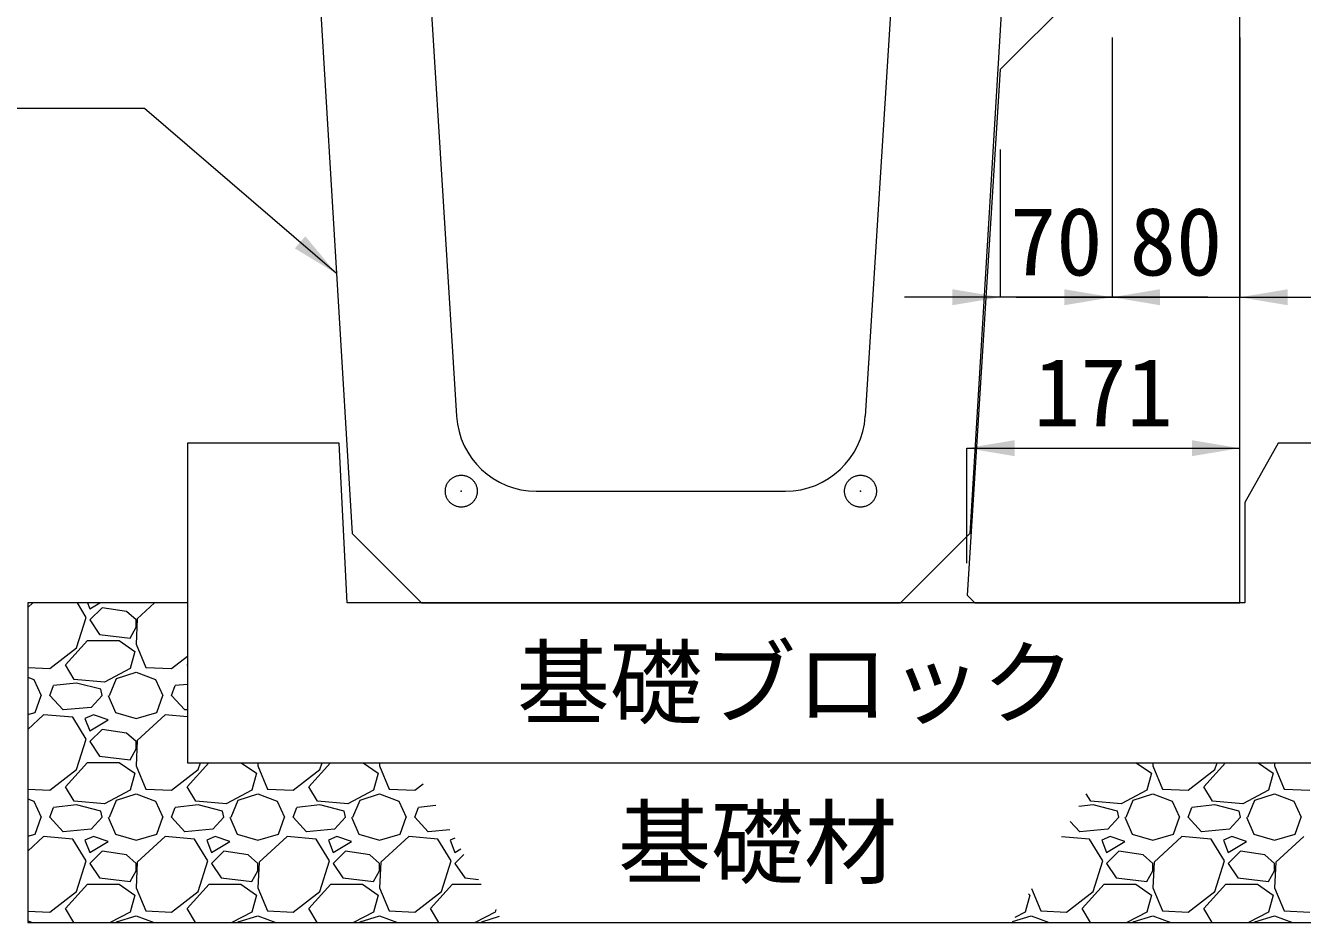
# Model space of a CAD drawing. Units: millimetres at full size, sheet at 1:40. Extents: x 206103 to 244503, y 883348 to 903496.
# Drawn here: x 221711 to 222510, y 897248 to 897810 of the extents above; entities that cross this region are included whole.
import ezdxf
from ezdxf.enums import TextEntityAlignment as Align

# ---------------------------------------------------------------- set-up
doc = ezdxf.new("R2010")
doc.units = ezdxf.units.MM
doc.header["$LTSCALE"] = 40
doc.header["$PDMODE"] = 32
doc.header["$PDSIZE"] = 20
doc.linetypes.add('USER1', pattern=[28.575, 19.05, -3.175, 3.175, -3.175])
for name, color, linetype, lineweight in [('パネックスKUS', 2, 'Continuous', 20), ('基礎ブロック', 2, 'Continuous', 13), ('基礎材', 7, 'Continuous', 15), ('寸法線', 7, 'Continuous', 13), ('引出線', 4, 'Continuous', 13), ('本体', 2, 'Continuous', 13), ('補助線', 8, 'USER1', 13), ('ﾊｯﾁﾝｸﾞ', 7, 'Continuous', 5)]:
    doc.layers.add(name, color=color, linetype=linetype, lineweight=lineweight)
doc.layers.add('文字', color=7, linetype='Continuous')
doc.styles.add('ＭＳ ゴシック', font='')
doc.styles.get('ＭＳ ゴシック').set_extended_font_data('MS Gothic')

# ---------------------------------------------------------------- blocks, each defined once
blk = doc.blocks.new('filled_arrow')
at = {"color": 0, "linetype": 'Continuous', "lineweight": -2}
blk.add_solid([(7.5, 1.25), (0, 0), (7.5, -1.25)], dxfattribs=at)

msp = doc.modelspace()

# ---------------------------------------------------------------- linework, layer by layer
at = {"layer": 'パネックスKUS'}
for p, q in [((222471.16, 897448.33), (222471.16, 899018.33)), ((222391.16, 897852.33), (222321.16, 897782.33)), ((222321.16, 897782.33), (222300.47, 897453.32)), ((222305.16, 897448.33), (222300.47, 897453.32)), ((222305.16, 897448.33), (222471.16, 897448.33))]:
    msp.add_line(p, q, dxfattribs=at)
at = {"layer": '基礎ブロック'}
for p, q in [((221907.21, 897548.33), (221812.21, 897548.33)), ((221812.21, 897548.33), (221812.21, 897448.33)), ((221912.21, 897448.33), (221907.21, 897548.33)), ((222495.21, 897548.33), (222474.21, 897511.33)), ((222574.21, 897548.33), (222495.21, 897548.33)), ((222474.21, 897511.33), (222474.21, 897448.33)), ((221812.21, 897448.33), (221812.21, 897348.33)), ((222474.21, 897448.33), (221912.21, 897448.33)), ((221812.21, 897348.33), (222574.21, 897348.33))]:
    msp.add_line(p, q, dxfattribs=at)
at = {"layer": '基礎材'}
for p, q in [((221712.21, 897448.33), (221712.21, 897248.33)), ((221712.21, 897248.33), (222674.21, 897248.33))]:
    msp.add_line(p, q, dxfattribs=at)
at = {"layer": '基礎材', "lineweight": 13}
msp.add_line((221812.21, 897448.33), (221712.21, 897448.33), dxfattribs=at)
at = {"layer": '寸法線'}
for p, q in [((222391.16, 897802.33), (222391.16, 897639.74)), ((222391.16, 897802.33), (222391.16, 897639.74)), ((222471.16, 897802.33), (222471.16, 897639.74)), ((222321.16, 897732.33), (222321.16, 897639.74)), ((222451.16, 897639.74), (222261.16, 897639.74)), ((222331.16, 897639.74), (222531.16, 897639.74)), ((222300.16, 897545.25), (222471.16, 897545.25)), ((222300.16, 897473.33), (222300.16, 897545.25)), ((222471.16, 897473.33), (222471.16, 897545.25))]:
    msp.add_line(p, q, dxfattribs=at)
at = {"layer": '引出線'}
msp.add_lwpolyline([(221905.46, 897654.53), (221785.25, 897757.99), (221504.41, 897757.99)], dxfattribs=at)
at = {"layer": '本体'}
for p, q in [((221958.66, 897918.33), (221980.73, 897565.21)), ((222258.66, 897918.33), (222236.59, 897565.21)), ((221895.66, 897817.33), (221915.26, 897491.73)), ((222321.66, 897817.33), (222302.05, 897491.73)), ((222030.63, 897518.33), (222186.68, 897518.33)), ((221958.66, 897448.33), (221915.26, 897491.73)), ((222258.66, 897448.33), (222302.05, 897491.73)), ((221958.66, 897448.33), (222258.66, 897448.33))]:
    msp.add_line(p, q, dxfattribs=at)
for centre, start, end in [((222030.63, 897568.33), 183.57633, 270), ((222186.68, 897568.33), 270, 356.42367)]:
    msp.add_arc(centre, 50, start, end, dxfattribs=at)
at = {"layer": '補助線'}
for p in [(221983.66, 897518.33), (222233.66, 897518.33)]:
    msp.add_point(p, dxfattribs=at)
at = {"layer": 'ﾊｯﾁﾝｸﾞ'}
for p, q in [((221715.39, 897448.33), (221712.21, 897445.42)), ((221748.8, 897439.25), (221743.26, 897448.33)), ((221749.59, 897448.33), (221751.09, 897444.58)), ((221751.09, 897444.58), (221757.33, 897448.33)), ((221758.71, 897445.35), (221751.09, 897437.73)), ((221773.95, 897443.06), (221758.71, 897445.35)), ((221780.05, 897437.73), (221773.95, 897443.06)), ((221791.59, 897448.33), (221780.81, 897438.49)), ((221742.71, 897420.2), (221748.8, 897439.25)), ((221751.09, 897437.73), (221757.19, 897428.58)), ((221780.81, 897438.49), (221780.05, 897422.49)), ((221780.05, 897433.15), (221780.05, 897437.73)), ((221757.19, 897428.58), (221776.24, 897426.3)), ((221776.24, 897426.3), (221780.05, 897433.15)), ((221725.94, 897407.25), (221742.71, 897420.2)), ((221735.85, 897409.53), (221749.57, 897424.77)), ((221749.57, 897424.77), (221769.38, 897424.77)), ((221769.38, 897424.77), (221779.28, 897417.91)), ((221780.05, 897422.49), (221786.14, 897408.01)), ((221779.28, 897417.91), (221776.24, 897407.25)), ((221802.14, 897407.25), (221812.21, 897415.02)), ((221712.21, 897407.9), (221725.94, 897407.25)), ((221741.18, 897400.39), (221735.85, 897409.53)), ((221776.24, 897407.25), (221760.23, 897398.86)), ((221767.85, 897401.15), (221780.05, 897404.96)), ((221780.05, 897404.96), (221792.24, 897400.39)), ((221786.14, 897408.01), (221802.14, 897407.25)), ((221812.05, 897409.53), (221812.21, 897409.7)), ((221812.21, 897409.27), (221812.05, 897409.53)), ((221712.21, 897401.83), (221716.04, 897400.39)), ((221716.04, 897400.39), (221720.61, 897390.48)), ((221725.94, 897390.48), (221728.23, 897396.58)), ((221742.71, 897398.1), (221728.23, 897396.58)), ((221760.23, 897398.86), (221741.18, 897400.39)), ((221757.95, 897394.29), (221742.71, 897398.1)), ((221758.71, 897390.48), (221757.95, 897394.29)), ((221763.28, 897390.48), (221767.85, 897401.15)), ((221792.24, 897400.39), (221796.81, 897390.48)), ((221802.14, 897390.48), (221804.43, 897396.58)), ((221812.21, 897397.4), (221804.43, 897396.58)), ((221716.8, 897379.81), (221720.61, 897390.48)), ((221734.33, 897381.34), (221725.94, 897390.48)), ((221758.71, 897390.48), (221751.85, 897382.86)), ((221762.52, 897390.48), (221767.09, 897379.81)), ((221793, 897379.81), (221796.81, 897390.48)), ((221810.53, 897381.34), (221802.14, 897390.48)), ((221712.21, 897378.46), (221716.8, 897379.81)), ((221722.13, 897378.29), (221712.21, 897369.22)), ((221740.42, 897376.77), (221722.13, 897378.29)), ((221751.85, 897382.86), (221734.33, 897381.34)), ((221753.38, 897378.29), (221748.04, 897376)), ((221762.52, 897375.24), (221753.38, 897378.29)), ((221767.09, 897379.81), (221780.05, 897376)), ((221780.05, 897376), (221793, 897379.81)), ((221798.33, 897378.29), (221780.81, 897362.29)), ((221812.21, 897377.13), (221798.33, 897378.29)), ((221812.21, 897381.48), (221810.53, 897381.34)), ((221748.8, 897363.05), (221740.42, 897376.77)), ((221748.04, 897376), (221751.09, 897368.38)), ((221751.09, 897368.38), (221762.52, 897375.24)), ((221742.71, 897344), (221748.8, 897363.05)), ((221758.71, 897369.15), (221751.09, 897361.53)), ((221773.95, 897366.86), (221758.71, 897369.15)), ((221780.05, 897361.53), (221773.95, 897366.86)), ((221780.81, 897362.29), (221780.05, 897346.29)), ((221751.09, 897361.53), (221757.19, 897352.38)), ((221776.24, 897350.1), (221780.05, 897356.95)), ((221780.05, 897356.95), (221780.05, 897361.53)), ((221735.85, 897333.33), (221749.57, 897348.57)), ((221749.57, 897348.57), (221769.38, 897348.57)), ((221757.19, 897352.38), (221776.24, 897350.1)), ((221769.38, 897348.57), (221779.28, 897341.71)), ((221780.05, 897346.29), (221786.14, 897331.81)), ((221812.05, 897333.33), (221825.55, 897348.33)), ((221818.91, 897344), (221820.29, 897348.33)), ((221845.93, 897348.33), (221855.48, 897341.71)), ((221856.34, 897348.33), (221856.25, 897346.29)), ((221856.25, 897346.29), (221862.34, 897331.81)), ((221888.25, 897333.33), (221901.75, 897348.33)), ((221895.11, 897344), (221896.49, 897348.33)), ((221922.13, 897348.33), (221931.68, 897341.71)), ((221932.54, 897348.33), (221932.45, 897346.29)), ((221932.45, 897346.29), (221938.54, 897331.81)), ((222406.33, 897348.33), (222415.88, 897341.71)), ((222416.74, 897348.33), (222416.65, 897346.29)), ((222416.65, 897346.29), (222422.74, 897331.81)), ((222448.65, 897333.33), (222462.15, 897348.33)), ((222455.51, 897344), (222456.89, 897348.33)), ((222482.53, 897348.33), (222492.08, 897341.71)), ((222492.94, 897348.33), (222492.85, 897346.29)), ((222492.85, 897346.29), (222498.94, 897331.81)), ((221725.94, 897331.05), (221742.71, 897344)), ((221779.28, 897341.71), (221776.24, 897331.05)), ((221802.14, 897331.05), (221818.91, 897344)), ((221855.48, 897341.71), (221852.44, 897331.05)), ((221878.34, 897331.05), (221895.11, 897344)), ((221931.68, 897341.71), (221928.64, 897331.05)), ((222415.88, 897341.71), (222412.84, 897331.05)), ((222438.74, 897331.05), (222455.51, 897344)), ((222492.08, 897341.71), (222489.04, 897331.05)), ((221712.21, 897331.7), (221725.94, 897331.05)), ((221741.18, 897324.19), (221735.85, 897333.33)), ((221776.24, 897331.05), (221760.23, 897322.66)), ((221786.14, 897331.81), (221802.14, 897331.05)), ((221817.38, 897324.19), (221812.05, 897333.33)), ((221852.44, 897331.05), (221836.43, 897322.66)), ((221862.34, 897331.81), (221878.34, 897331.05)), ((221893.58, 897324.19), (221888.25, 897333.33)), ((221928.64, 897331.05), (221912.63, 897322.66)), ((221938.54, 897331.81), (221954.54, 897331.05)), ((221954.54, 897331.05), (221959.84, 897335.14)), ((222412.84, 897331.05), (222396.83, 897322.66)), ((222422.74, 897331.81), (222438.74, 897331.05)), ((222453.98, 897324.19), (222448.65, 897333.33)), ((222489.04, 897331.05), (222473.03, 897322.66)), ((222498.94, 897331.81), (222514.94, 897331.05)), ((221712.21, 897325.63), (221716.04, 897324.19)), ((221716.04, 897324.19), (221720.61, 897314.28)), ((221760.23, 897322.66), (221741.18, 897324.19)), ((221763.28, 897314.28), (221767.85, 897324.95)), ((221767.85, 897324.95), (221780.05, 897328.76)), ((221780.05, 897328.76), (221792.24, 897324.19)), ((221792.24, 897324.19), (221796.81, 897314.28)), ((221836.43, 897322.66), (221817.38, 897324.19)), ((221839.48, 897314.28), (221844.05, 897324.95)), ((221844.05, 897324.95), (221856.25, 897328.76)), ((221856.25, 897328.76), (221868.44, 897324.19)), ((221868.44, 897324.19), (221873.01, 897314.28)), ((221912.63, 897322.66), (221893.58, 897324.19)), ((221915.68, 897314.28), (221920.25, 897324.95)), ((221920.25, 897324.95), (221932.45, 897328.76)), ((221932.45, 897328.76), (221944.64, 897324.19)), ((221944.64, 897324.19), (221949.21, 897314.28)), ((222377.78, 897324.19), (222375, 897328.95)), ((222396.83, 897322.66), (222377.78, 897324.19)), ((222399.88, 897314.28), (222404.45, 897324.95)), ((222404.45, 897324.95), (222416.65, 897328.76)), ((222416.65, 897328.76), (222428.84, 897324.19)), ((222428.84, 897324.19), (222433.41, 897314.28)), ((222473.03, 897322.66), (222453.98, 897324.19)), ((222476.08, 897314.28), (222480.65, 897324.95)), ((222480.65, 897324.95), (222492.85, 897328.76)), ((222492.85, 897328.76), (222505.04, 897324.19)), ((222505.04, 897324.19), (222509.61, 897314.28)), ((221716.8, 897303.61), (221720.61, 897314.28)), ((221725.94, 897314.28), (221728.23, 897320.38)), ((221734.33, 897305.14), (221725.94, 897314.28)), ((221742.71, 897321.9), (221728.23, 897320.38)), ((221757.95, 897318.09), (221742.71, 897321.9)), ((221758.71, 897314.28), (221751.85, 897306.66)), ((221758.71, 897314.28), (221757.95, 897318.09)), ((221762.52, 897314.28), (221767.09, 897303.61)), ((221793, 897303.61), (221796.81, 897314.28)), ((221802.14, 897314.28), (221804.43, 897320.38)), ((221810.53, 897305.14), (221802.14, 897314.28)), ((221818.91, 897321.9), (221804.43, 897320.38)), ((221834.15, 897318.09), (221818.91, 897321.9)), ((221834.91, 897314.28), (221828.05, 897306.66)), ((221834.91, 897314.28), (221834.15, 897318.09)), ((221838.72, 897314.28), (221843.29, 897303.61)), ((221869.2, 897303.61), (221873.01, 897314.28)), ((221878.34, 897314.28), (221880.63, 897320.38)), ((221886.73, 897305.14), (221878.34, 897314.28)), ((221895.11, 897321.9), (221880.63, 897320.38)), ((221910.35, 897318.09), (221895.11, 897321.9)), ((221911.11, 897314.28), (221904.25, 897306.66)), ((221911.11, 897314.28), (221910.35, 897318.09)), ((221914.92, 897314.28), (221919.49, 897303.61)), ((221945.4, 897303.61), (221949.21, 897314.28)), ((221954.54, 897314.28), (221956.83, 897320.38)), ((221962.93, 897305.14), (221954.54, 897314.28)), ((221967.7, 897321.52), (221956.83, 897320.38)), ((222379.31, 897321.9), (222370.39, 897320.96)), ((222394.55, 897318.09), (222379.31, 897321.9)), ((222395.31, 897314.28), (222388.45, 897306.66)), ((222395.31, 897314.28), (222394.55, 897318.09)), ((222399.12, 897314.28), (222403.69, 897303.61)), ((222429.6, 897303.61), (222433.41, 897314.28)), ((222438.74, 897314.28), (222441.03, 897320.38)), ((222447.13, 897305.14), (222438.74, 897314.28)), ((222455.51, 897321.9), (222441.03, 897320.38)), ((222470.75, 897318.09), (222455.51, 897321.9)), ((222471.51, 897314.28), (222464.65, 897306.66)), ((222471.51, 897314.28), (222470.75, 897318.09)), ((222475.32, 897314.28), (222479.89, 897303.61)), ((222505.8, 897303.61), (222509.61, 897314.28)), ((221751.85, 897306.66), (221734.33, 897305.14)), ((221828.05, 897306.66), (221810.53, 897305.14)), ((221904.25, 897306.66), (221886.73, 897305.14)), ((221976.48, 897306.32), (221962.93, 897305.14)), ((222370.93, 897305.14), (222364.99, 897311.61)), ((222388.45, 897306.66), (222370.93, 897305.14)), ((222464.65, 897306.66), (222447.13, 897305.14)), ((221712.21, 897302.26), (221716.8, 897303.61)), ((221722.13, 897302.09), (221712.21, 897293.02)), ((221740.42, 897300.57), (221722.13, 897302.09)), ((221748.8, 897286.85), (221740.42, 897300.57)), ((221753.38, 897302.09), (221748.04, 897299.8)), ((221748.04, 897299.8), (221751.09, 897292.18)), ((221751.09, 897292.18), (221762.52, 897299.04)), ((221762.52, 897299.04), (221753.38, 897302.09)), ((221767.09, 897303.61), (221780.05, 897299.8)), ((221780.05, 897299.8), (221793, 897303.61)), ((221798.33, 897302.09), (221780.81, 897286.09)), ((221816.62, 897300.57), (221798.33, 897302.09)), ((221825, 897286.85), (221816.62, 897300.57)), ((221829.58, 897302.09), (221824.24, 897299.8)), ((221824.24, 897299.8), (221827.29, 897292.18)), ((221827.29, 897292.18), (221838.72, 897299.04)), ((221838.72, 897299.04), (221829.58, 897302.09)), ((221843.29, 897303.61), (221856.25, 897299.8)), ((221856.25, 897299.8), (221869.2, 897303.61)), ((221874.53, 897302.09), (221857.01, 897286.09)), ((221892.82, 897300.57), (221874.53, 897302.09)), ((221901.2, 897286.85), (221892.82, 897300.57)), ((221905.78, 897302.09), (221900.44, 897299.8)), ((221900.44, 897299.8), (221903.49, 897292.18)), ((221903.49, 897292.18), (221914.92, 897299.04)), ((221914.92, 897299.04), (221905.78, 897302.09)), ((221919.49, 897303.61), (221932.45, 897299.8)), ((221932.45, 897299.8), (221945.4, 897303.61)), ((221950.73, 897302.09), (221933.21, 897286.09)), ((221969.02, 897300.57), (221950.73, 897302.09)), ((221977.4, 897286.85), (221969.02, 897300.57)), ((221979.52, 897301.04), (221976.64, 897299.8)), ((221976.64, 897299.8), (221979.69, 897292.18)), ((222377.02, 897300.57), (222359.46, 897302.03)), ((222385.4, 897286.85), (222377.02, 897300.57)), ((222389.98, 897302.09), (222384.64, 897299.8)), ((222384.64, 897299.8), (222387.69, 897292.18)), ((222387.69, 897292.18), (222399.12, 897299.04)), ((222399.12, 897299.04), (222389.98, 897302.09)), ((222403.69, 897303.61), (222416.65, 897299.8)), ((222416.65, 897299.8), (222429.6, 897303.61)), ((222434.93, 897302.09), (222417.41, 897286.09)), ((222453.22, 897300.57), (222434.93, 897302.09)), ((222461.6, 897286.85), (222453.22, 897300.57)), ((222466.18, 897302.09), (222460.84, 897299.8)), ((222460.84, 897299.8), (222463.89, 897292.18)), ((222463.89, 897292.18), (222475.32, 897299.04)), ((222475.32, 897299.04), (222466.18, 897302.09)), ((222479.89, 897303.61), (222492.85, 897299.8)), ((222492.85, 897299.8), (222505.8, 897303.61)), ((222511.13, 897302.09), (222493.61, 897286.09)), ((221758.71, 897292.95), (221751.09, 897285.33)), ((221773.95, 897290.66), (221758.71, 897292.95)), ((221780.05, 897285.33), (221773.95, 897290.66)), ((221834.91, 897292.95), (221827.29, 897285.33)), ((221850.15, 897290.66), (221834.91, 897292.95)), ((221856.25, 897285.33), (221850.15, 897290.66)), ((221911.11, 897292.95), (221903.49, 897285.33)), ((221926.35, 897290.66), (221911.11, 897292.95)), ((221932.45, 897285.33), (221926.35, 897290.66)), ((221979.69, 897292.18), (221983.36, 897294.39)), ((221985.34, 897290.97), (221979.69, 897285.33)), ((222395.31, 897292.95), (222387.69, 897285.33)), ((222410.55, 897290.66), (222395.31, 897292.95)), ((222416.65, 897285.33), (222410.55, 897290.66)), ((222471.51, 897292.95), (222463.89, 897285.33)), ((222486.75, 897290.66), (222471.51, 897292.95)), ((222492.85, 897285.33), (222486.75, 897290.66)), ((221742.71, 897267.8), (221748.8, 897286.85)), ((221751.09, 897285.33), (221757.19, 897276.18)), ((221780.81, 897286.09), (221780.05, 897270.09)), ((221780.05, 897280.75), (221780.05, 897285.33)), ((221818.91, 897267.8), (221825, 897286.85)), ((221827.29, 897285.33), (221833.39, 897276.18)), ((221857.01, 897286.09), (221856.25, 897270.09)), ((221856.25, 897280.75), (221856.25, 897285.33)), ((221895.11, 897267.8), (221901.2, 897286.85)), ((221903.49, 897285.33), (221909.59, 897276.18)), ((221933.21, 897286.09), (221932.45, 897270.09)), ((221932.45, 897280.75), (221932.45, 897285.33)), ((221971.31, 897267.8), (221977.4, 897286.85)), ((221979.69, 897285.33), (221985.79, 897276.18)), ((222379.31, 897267.8), (222385.4, 897286.85)), ((222387.69, 897285.33), (222393.79, 897276.18)), ((222417.41, 897286.09), (222416.65, 897270.09)), ((222416.65, 897280.75), (222416.65, 897285.33)), ((222455.51, 897267.8), (222461.6, 897286.85)), ((222463.89, 897285.33), (222469.99, 897276.18)), ((222493.61, 897286.09), (222492.85, 897270.09)), ((222492.85, 897280.75), (222492.85, 897285.33)), ((221757.19, 897276.18), (221776.24, 897273.9)), ((221776.24, 897273.9), (221780.05, 897280.75)), ((221833.39, 897276.18), (221852.44, 897273.9)), ((221852.44, 897273.9), (221856.25, 897280.75)), ((221909.59, 897276.18), (221928.64, 897273.9)), ((221928.64, 897273.9), (221932.45, 897280.75)), ((221985.79, 897276.18), (221994.48, 897275.14)), ((222393.79, 897276.18), (222412.84, 897273.9)), ((222412.84, 897273.9), (222416.65, 897280.75)), ((222469.99, 897276.18), (222489.04, 897273.9)), ((222489.04, 897273.9), (222492.85, 897280.75)), ((221725.94, 897254.85), (221742.71, 897267.8)), ((221735.85, 897257.13), (221749.57, 897272.37)), ((221749.57, 897272.37), (221769.38, 897272.37)), ((221769.38, 897272.37), (221779.28, 897265.51)), ((221780.05, 897270.09), (221786.14, 897255.61)), ((221802.14, 897254.85), (221818.91, 897267.8)), ((221812.05, 897257.13), (221825.77, 897272.37)), ((221825.77, 897272.37), (221845.58, 897272.37)), ((221845.58, 897272.37), (221855.48, 897265.51)), ((221856.25, 897270.09), (221862.34, 897255.61)), ((221878.34, 897254.85), (221895.11, 897267.8)), ((221888.25, 897257.13), (221901.97, 897272.37)), ((221901.97, 897272.37), (221921.78, 897272.37)), ((221921.78, 897272.37), (221931.68, 897265.51)), ((221932.45, 897270.09), (221938.54, 897255.61)), ((221954.54, 897254.85), (221971.31, 897267.8)), ((221964.45, 897257.13), (221978.17, 897272.37)), ((221978.17, 897272.37), (221996.08, 897272.37)), ((222340.69, 897269.51), (222346.54, 897255.61)), ((222362.54, 897254.85), (222379.31, 897267.8)), ((222372.45, 897257.13), (222386.17, 897272.37)), ((222386.17, 897272.37), (222405.98, 897272.37)), ((222405.98, 897272.37), (222415.88, 897265.51)), ((222416.65, 897270.09), (222422.74, 897255.61)), ((222438.74, 897254.85), (222455.51, 897267.8)), ((222448.65, 897257.13), (222462.37, 897272.37)), ((222462.37, 897272.37), (222482.18, 897272.37)), ((222482.18, 897272.37), (222492.08, 897265.51)), ((222492.85, 897270.09), (222498.94, 897255.61)), ((221779.28, 897265.51), (221776.24, 897254.85)), ((221855.48, 897265.51), (221852.44, 897254.85)), ((221931.68, 897265.51), (221928.64, 897254.85)), ((222339.68, 897265.51), (222336.64, 897254.85)), ((222338.75, 897266.16), (222339.68, 897265.51)), ((222415.88, 897265.51), (222412.84, 897254.85)), ((222492.08, 897265.51), (222489.04, 897254.85)), ((221712.21, 897255.5), (221725.94, 897254.85)), ((221740.99, 897248.33), (221735.85, 897257.13)), ((221776.24, 897254.85), (221763.8, 897248.33)), ((221767.85, 897248.75), (221780.05, 897252.56)), ((221780.05, 897252.56), (221791.33, 897248.33)), ((221786.14, 897255.61), (221802.14, 897254.85)), ((221817.19, 897248.33), (221812.05, 897257.13)), ((221852.44, 897254.85), (221840, 897248.33)), ((221844.05, 897248.75), (221856.25, 897252.56)), ((221856.25, 897252.56), (221867.53, 897248.33)), ((221862.34, 897255.61), (221878.34, 897254.85)), ((221893.39, 897248.33), (221888.25, 897257.13)), ((221928.64, 897254.85), (221916.2, 897248.33)), ((221920.25, 897248.75), (221932.45, 897252.56)), ((221932.45, 897252.56), (221943.73, 897248.33)), ((221938.54, 897255.61), (221954.54, 897254.85)), ((221969.59, 897248.33), (221964.45, 897257.13)), ((222004.84, 897254.85), (221992.4, 897248.33)), ((221996.45, 897248.75), (222007.69, 897252.26)), ((222005.29, 897256.42), (222004.84, 897254.85)), ((222328.8, 897248.92), (222340.45, 897252.56)), ((222336.64, 897254.85), (222330.3, 897251.53)), ((222340.45, 897252.56), (222351.73, 897248.33)), ((222346.54, 897255.61), (222362.54, 897254.85)), ((222377.59, 897248.33), (222372.45, 897257.13)), ((222412.84, 897254.85), (222400.4, 897248.33)), ((222404.45, 897248.75), (222416.65, 897252.56)), ((222416.65, 897252.56), (222427.93, 897248.33)), ((222422.74, 897255.61), (222438.74, 897254.85)), ((222453.79, 897248.33), (222448.65, 897257.13)), ((222489.04, 897254.85), (222476.6, 897248.33)), ((222480.65, 897248.75), (222492.85, 897252.56)), ((222492.85, 897252.56), (222504.13, 897248.33)), ((222498.94, 897255.61), (222514.94, 897254.85)), ((221712.21, 897249.43), (221715.13, 897248.33)), ((221767.68, 897248.33), (221767.85, 897248.75)), ((221843.88, 897248.33), (221844.05, 897248.75)), ((221920.08, 897248.33), (221920.25, 897248.75)), ((221996.28, 897248.33), (221996.45, 897248.75)), ((222404.28, 897248.33), (222404.45, 897248.75)), ((222480.48, 897248.33), (222480.65, 897248.75))]:
    msp.add_line(p, q, dxfattribs=at)

# ---------------------------------------------------------------- block references
at = {"layer": '寸法線', "xscale": 4, "yscale": 4, "rotation": 180}
for p in [(222321.16, 897639.74), (222391.16, 897639.74), (222471.16, 897545.25)]:
    msp.add_blockref('filled_arrow', p, dxfattribs=at)
at = {"layer": '寸法線', "xscale": 4, "yscale": 4}
for p in [(222391.16, 897639.74), (222471.16, 897639.74), (222300.16, 897545.25)]:
    msp.add_blockref('filled_arrow', p, dxfattribs=at)
at = {"layer": '引出線', "xscale": 4, "yscale": 4, "rotation": 139.3}
msp.add_blockref('filled_arrow', (221905.46, 897654.53), dxfattribs=at)

# ---------------------------------------------------------------- texts
at = {"layer": '寸法線', "style": 'ＭＳ ゴシック'}
for s, p in [('70', (222356.16, 897674.74)), ('80', (222431.16, 897674.74)), ('171', (222385.66, 897580.25))]:
    msp.add_text(s, height=42.72, dxfattribs=at).set_placement(p, align=Align.MIDDLE_CENTER)
at = {"layer": '文字', "style": 'ＭＳ ゴシック'}
for s, p in [('基礎ブロック', (222193.21, 897398.33)), ('基礎材', (222169.21, 897298.33))]:
    msp.add_text(s, height=42.72, dxfattribs=at).set_placement(p, align=Align.MIDDLE_CENTER)

doc.saveas('drawing.dxf')
